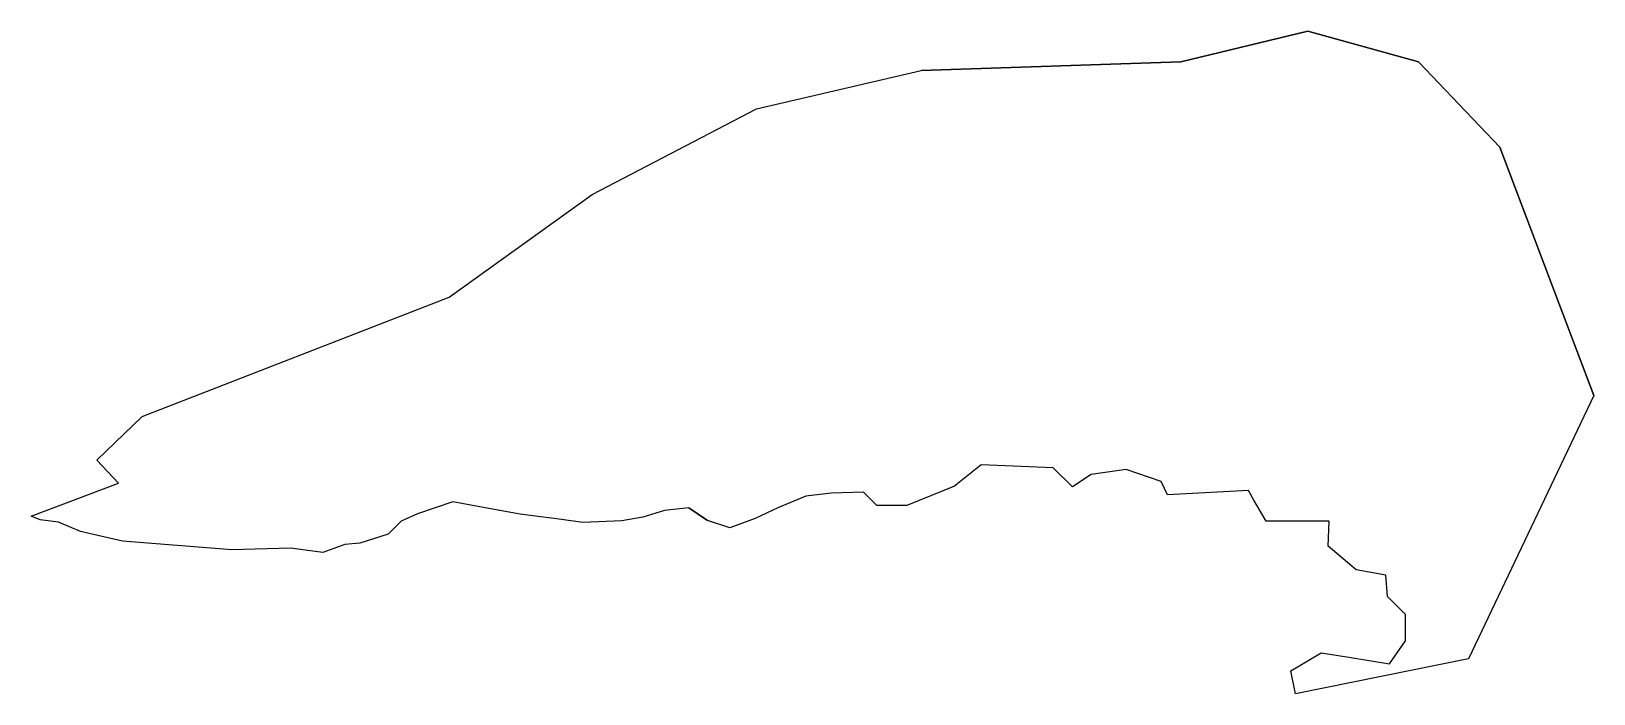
# Model space of a CAD drawing. Header units: metres. Extents: x 555699 to 555989, y 5031313 to 5031436.
import ezdxf

# ---------------------------------------------------------------- set-up
doc = ezdxf.new("R2010")
doc.units = ezdxf.units.M
doc.layers.add('надписи', color=7, linetype='Continuous')

msp = doc.modelspace()

# ---------------------------------------------------------------- linework, layer by layer
at = {"color": 3, "linetype": 'Continuous'}
for p, q in [((555912.03, 5031430.36), (555935.62, 5031436)), ((555935.62, 5031436), (555912.03, 5031430.36)), ((555912.03, 5031430.36), (555935.62, 5031436)), ((555935.62, 5031436), (555956.18, 5031430.32)), ((555956.18, 5031430.32), (555935.62, 5031436)), ((555935.62, 5031436), (555956.18, 5031430.32)), ((555912.03, 5031430.36), (555863.89, 5031428.73)), ((555863.89, 5031428.73), (555912.03, 5031430.36)), ((555988.68, 5031368.43), (555971.25, 5031414.51)), ((555776.28, 5031386.66), (555802.84, 5031405.7)), ((555719.35, 5031364.55), (555776.28, 5031386.66)), ((555698.75, 5031346.09), (555714.96, 5031352.17))]:
    msp.add_line(p, q, dxfattribs=at)
at = {"color": 1, "linetype": 'Continuous'}
for p, q in [((555888.36, 5031355.06), (555875, 5031355.59)), ((555891.94, 5031351.49), (555888.36, 5031355.06)), ((555895.41, 5031353.77), (555891.94, 5031351.49)), ((555901.9, 5031354.69), (555895.41, 5031353.77)), ((555908.38, 5031352.51), (555901.9, 5031354.69)), ((555909.59, 5031350.02), (555908.38, 5031352.51)), ((555776.98, 5031348.73), (555776.98, 5031348.73)), ((555816.26, 5031347.13), (555812.23, 5031345.85)), ((555820.79, 5031347.62), (555816.26, 5031347.13)), ((555820.79, 5031347.62), (555824.24, 5031345.29)), ((555824.24, 5031345.29), (555820.79, 5031347.62)), ((555939.59, 5031345.13), (555939.59, 5031345.13)), ((555746.88, 5031340.15), (555746.88, 5031340.15))]:
    msp.add_line(p, q, dxfattribs=at)
at = {"layer": 'надписи', "color": 3}
for p, q in [((555912.03, 5031430.36), (555935.62, 5031436)), ((555935.62, 5031436), (555956.18, 5031430.32)), ((555863.89, 5031428.73), (555912.03, 5031430.36)), ((555956.18, 5031430.32), (555971.25, 5031414.51)), ((555833.35, 5031421.6), (555863.89, 5031428.73)), ((555833.35, 5031421.6), (555863.89, 5031428.73)), ((555833.35, 5031421.6), (555863.89, 5031428.73)), ((555802.84, 5031405.7), (555833.35, 5031421.6)), ((555971.25, 5031414.51), (555982.19, 5031385.6)), ((555776.28, 5031386.66), (555802.84, 5031405.7)), ((555719.35, 5031364.55), (555776.28, 5031386.66)), ((555982.19, 5031385.6), (555988.68, 5031368.43)), ((555988.68, 5031368.43), (555965.44, 5031319.62)), ((555710.9, 5031356.45), (555719.35, 5031364.55)), ((555714.96, 5031352.17), (555710.9, 5031356.45))]:
    msp.add_line(p, q, dxfattribs=at)
at = {"layer": 'надписи', "color": 1}
for p, q in [((555875, 5031355.59), (555870.05, 5031351.6)), ((555888.36, 5031355.06), (555875, 5031355.59)), ((555888.36, 5031355.06), (555875, 5031355.59)), ((555891.94, 5031351.49), (555888.36, 5031355.06)), ((555895.41, 5031353.77), (555891.94, 5031351.49)), ((555901.9, 5031354.69), (555895.41, 5031353.77)), ((555908.38, 5031352.51), (555901.9, 5031354.69)), ((555870.05, 5031351.6), (555861.2, 5031348.06)), ((555909.59, 5031350.02), (555908.38, 5031352.51)), ((555776.98, 5031348.73), (555770.4, 5031346.47)), ((555784.34, 5031347.39), (555776.98, 5031348.73)), ((555842.5, 5031349.77), (555837.25, 5031347.62)), ((555847.19, 5031350.32), (555842.5, 5031349.77)), ((555853.19, 5031350.53), (555847.19, 5031350.32)), ((555855.65, 5031348.06), (555853.19, 5031350.53)), ((555861.2, 5031348.06), (555855.65, 5031348.06)), ((555924.61, 5031350.8), (555909.59, 5031350.02)), ((555925.62, 5031349.04), (555924.61, 5031350.8)), ((555927.87, 5031345.13), (555925.62, 5031349.04)), ((555700.38, 5031345.38), (555698.75, 5031346.09)), ((555703.81, 5031344.98), (555700.38, 5031345.38)), ((555767.4, 5031345.13), (555764.99, 5031342.71)), ((555770.4, 5031346.47), (555767.4, 5031345.13)), ((555789.46, 5031346.46), (555784.34, 5031347.39)), ((555797.13, 5031345.44), (555789.46, 5031346.46)), ((555801.07, 5031344.91), (555797.13, 5031345.44)), ((555808.33, 5031345.2), (555801.07, 5031344.91)), ((555812.23, 5031345.85), (555808.33, 5031345.2)), ((555816.26, 5031347.13), (555812.23, 5031345.85)), ((555820.79, 5031347.62), (555816.26, 5031347.13)), ((555824.24, 5031345.29), (555820.79, 5031347.62)), ((555828.37, 5031343.92), (555824.24, 5031345.29)), ((555833.08, 5031345.64), (555828.37, 5031343.92)), ((555837.25, 5031347.62), (555833.08, 5031345.64)), ((555939.59, 5031345.13), (555927.87, 5031345.13)), ((555939.39, 5031340.51), (555939.59, 5031345.13)), ((555707.89, 5031343.25), (555703.81, 5031344.98)), ((555715.65, 5031341.44), (555707.89, 5031343.25)), ((555764.99, 5031342.71), (555759.69, 5031341.05)), ((555735.98, 5031339.82), (555715.65, 5031341.44)), ((555746.88, 5031340.15), (555735.98, 5031339.82)), ((555752.88, 5031339.32), (555746.88, 5031340.15)), ((555756.91, 5031340.83), (555752.88, 5031339.32)), ((555759.69, 5031341.05), (555756.91, 5031340.83)), ((555944.62, 5031336.1), (555939.39, 5031340.51)), ((555950.07, 5031335.15), (555944.62, 5031336.1)), ((555950.4, 5031331.15), (555950.07, 5031335.15)), ((555953.72, 5031327.83), (555950.4, 5031331.15)), ((555953.72, 5031322.92), (555953.72, 5031327.83)), ((555950.8, 5031318.68), (555953.72, 5031322.92)), ((555932.45, 5031317.4), (555938.09, 5031320.74)), ((555965.44, 5031319.62), (555933.31, 5031313.13)), ((555938.09, 5031320.74), (555943.25, 5031319.9)), ((555943.25, 5031319.9), (555950.8, 5031318.68)), ((555933.31, 5031313.13), (555932.45, 5031317.4))]:
    msp.add_line(p, q, dxfattribs=at)

doc.saveas('drawing.dxf')
